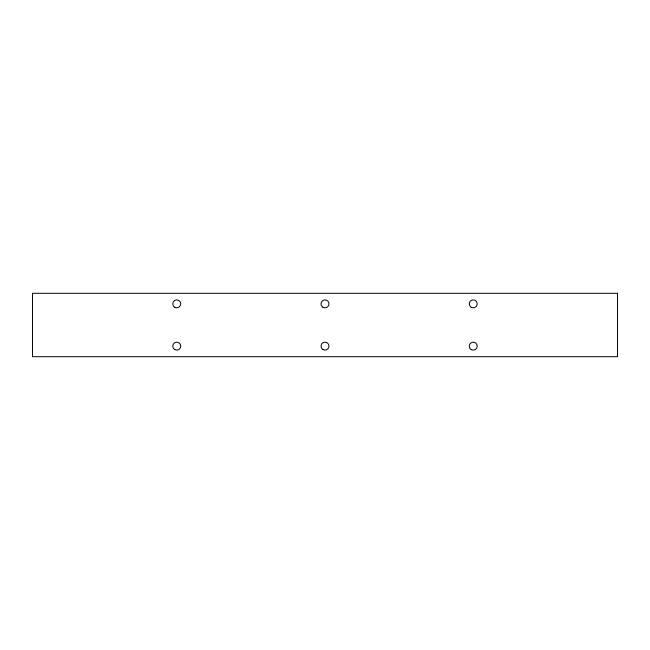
<?xml version="1.0" encoding="UTF-8"?>
<svg xmlns="http://www.w3.org/2000/svg" width="650" height="650" viewBox="0 0 650 650"><rect width="100%" height="100%" fill="white"/><g stroke="black" fill="none" stroke-linecap="round" stroke-linejoin="round"><path stroke-width="0.97" d="M617.5 293.296L32.5 293.296L32.5 356.704L617.5 356.704L617.5 293.296M174.785 307.296A3.965 3.965 0 0 0 180.732 303.859A3.965 3.965 0 0 0 174.785 300.43A3.965 3.965 0 0 0 174.785 307.296M174.785 349.57A3.965 3.965 0 0 0 180.732 346.141A3.965 3.965 0 0 0 174.785 342.704A3.965 3.965 0 0 0 174.785 349.57M323.017 307.296A3.965 3.965 0 0 0 328.965 303.859A3.965 3.965 0 0 0 323.017 300.43A3.965 3.965 0 0 0 323.017 307.296M323.017 349.57A3.965 3.965 0 0 0 328.965 346.141A3.965 3.965 0 0 0 323.017 342.704A3.965 3.965 0 0 0 323.017 349.57M471.25 307.296A3.965 3.965 0 0 0 477.198 303.859A3.965 3.965 0 0 0 471.25 300.43A3.965 3.965 0 0 0 471.25 307.296M471.25 349.57A3.965 3.965 0 0 0 477.198 346.141A3.965 3.965 0 0 0 471.25 342.704A3.965 3.965 0 0 0 471.25 349.57"/></g></svg>
